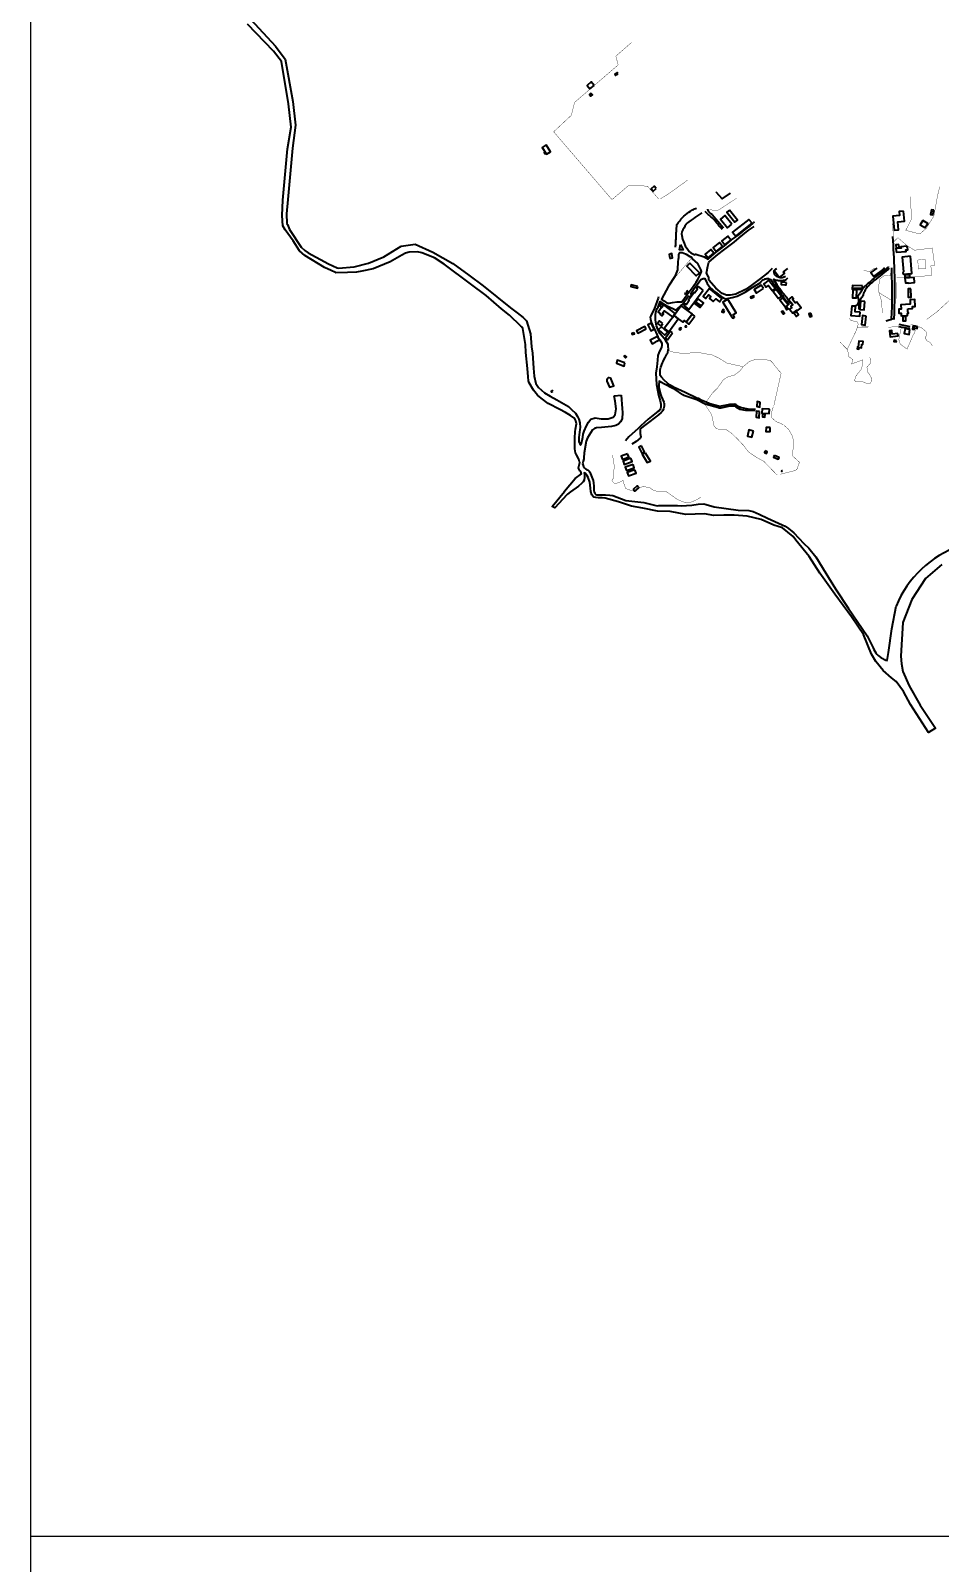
# Model space of a CAD drawing. Header units: metres. Extents: x 428 to 3974, y -4076 to 3914.
# Drawn here: x 987.943 to 989.14, y -371.161 to -369.143 of the extents above; entities that cross this region are included whole.
import ezdxf

# ---------------------------------------------------------------- set-up
doc = ezdxf.new("R2010")
doc.units = ezdxf.units.M
doc.header["$MEASUREMENT"] = 0
doc.linetypes.add('DASHED', pattern=[0.75, 0.5, -0.25])
for name, color, linetype, lineweight in [('C-BLDG', 253, 'Continuous', 5), ('C-FENC-AIRF-SECU', 253, 'DASHED', 0), ('C-ROAD-LAND', 253, 'Continuous', 9)]:
    doc.layers.add(name, color=color, linetype=linetype, lineweight=lineweight)

msp = doc.modelspace()

# ---------------------------------------------------------------- linework, layer by layer
for p, q in [((987.9434, -391.0222), (987.9434, -364.5278)), ((987.9434, -371.125), (992.237, -371.125))]:
    msp.add_line(p, q)
at = {"layer": 'C-BLDG', "lineweight": 40}
for points in [[(988.714, -369.2014), (988.7128, -369.1999), (988.7117, -369.2008), (988.7129, -369.2023)], [(988.7162, -369.1998), (988.715, -369.1986), (988.7132, -369.2003), (988.7144, -369.2015)], [(988.6845, -369.2155), (988.6806, -369.211), (988.6753, -369.2156), (988.6791, -369.2202)], [(988.6805, -369.2261), (988.6786, -369.2277), (988.6804, -369.2298), (988.6823, -369.2281)], [(988.6213, -369.2937), (988.6161, -369.2972), (988.6221, -369.3062), (988.6272, -369.3028)], [(988.6198, -369.3031), (988.6189, -369.3039), (988.62, -369.3055), (988.621, -369.3048)], [(988.7663, -369.3512), (988.7636, -369.3481), (988.7595, -369.3515), (988.7622, -369.3546)], [(988.8657, -369.3982), (988.8565, -369.3868), (988.8507, -369.3914), (988.8599, -369.4029)], [(988.8626, -369.3798), (988.8593, -369.3825), (988.8699, -369.3956), (988.8732, -369.3929)], [(989.0917, -369.3811), (989.0859, -369.3816), (989.0864, -369.3867), (989.0777, -369.3875), (989.0792, -369.4059), (989.085, -369.4055), (989.0841, -369.3951), (989.0928, -369.3944)], [(989.1313, -369.3798), (989.1283, -369.3792), (989.1271, -369.3855), (989.1301, -369.3861)], [(988.8924, -369.3968), (988.8882, -369.3919), (988.8667, -369.4089), (988.8709, -369.4138)], [(989.117, -369.3932), (989.1133, -369.3989), (989.1197, -369.4027), (989.1234, -369.3971)], [(988.8535, -369.4276), (988.8495, -369.4225), (988.8412, -369.429), (988.8452, -369.4342)], [(988.8643, -369.4191), (988.8603, -369.4141), (988.8525, -369.4203), (988.8565, -369.4252)], [(989.0856, -369.425), (989.0816, -369.4254), (989.0819, -369.4293), (989.0859, -369.429)], [(989.097, -369.4285), (989.0962, -369.4286), (989.096, -369.4271), (989.0882, -369.4278), (989.0883, -369.4296), (989.0817, -369.4302), (989.0822, -369.435), (989.0949, -369.434), (989.0947, -369.4321), (989.0973, -369.4319)], [(988.7841, -369.4433), (988.7876, -369.4423), (988.7867, -369.437), (988.7833, -369.4381)], [(988.8422, -369.4365), (988.8382, -369.4315), (988.8305, -369.4377), (988.8344, -369.4427)], [(989.1006, -369.4405), (989.0899, -369.4414), (989.0917, -369.4609), (989.0912, -369.4612), (989.0909, -369.4616), (989.0907, -369.4624), (989.0908, -369.4628), (989.0912, -369.4634), (989.0921, -369.4638), (989.096, -369.4635), (989.0961, -369.4645), (989.0978, -369.4645), (989.0977, -369.4635), (989.102, -369.4631), (989.1025, -369.463)], [(988.8106, -369.4494), (988.8064, -369.4534), (988.8189, -369.4663), (988.8231, -369.4622)], [(989.0997, -369.465), (989.0932, -369.4653), (989.0933, -369.4678), (989.0999, -369.4674)], [(989.1054, -369.4682), (989.0934, -369.4693), (989.094, -369.4754), (989.0978, -369.4752), (989.0978, -369.4757), (989.106, -369.475)], [(988.7422, -369.4804), (988.7334, -369.4781), (988.7328, -369.4802), (988.7415, -369.4825)], [(988.8282, -369.4851), (988.8219, -369.4804), (988.8199, -369.483), (988.8208, -369.4836), (988.817, -369.4887), (988.8161, -369.488), (988.8087, -369.498), (988.8096, -369.4987), (988.8059, -369.5037), (988.805, -369.503), (988.803, -369.5057), (988.8093, -369.5104)], [(988.8365, -369.4827), (988.8281, -369.4935), (988.8313, -369.496), (988.835, -369.4914), (988.838, -369.4939), (988.8364, -369.4958), (988.8412, -369.5), (988.8445, -369.4963), (988.8495, -369.5003), (988.8527, -369.4962)], [(988.9073, -369.483), (988.9042, -369.4784), (988.8952, -369.4843), (988.8983, -369.4889)], [(988.9141, -369.472), (988.9108, -369.4747), (988.9079, -369.4769), (988.911, -369.481), (988.9138, -369.4788), (988.919, -369.4854), (988.9193, -369.4858), (988.9229, -369.4828)], [(988.9237, -369.4839), (988.92, -369.4867), (988.9273, -369.496), (988.931, -369.4932)], [(988.9376, -369.4753), (988.9357, -369.475), (988.9307, -369.4746), (988.9305, -369.4774), (988.9355, -369.478), (988.9374, -369.4781)], [(989.0376, -369.4794), (989.0243, -369.4791), (989.0242, -369.4827), (989.0292, -369.4827), (989.0376, -369.483)], [(989.0376, -369.483), (989.0292, -369.4827), (989.0242, -369.4827), (989.0242, -369.4838), (989.0375, -369.4842)], [(989.0303, -369.4846), (989.0249, -369.4846), (989.0244, -369.4952), (989.0299, -369.4952)], [(989.1012, -369.4831), (989.0975, -369.4831), (989.0979, -369.4941), (989.1016, -369.4941)], [(988.7761, -369.5043), (988.7757, -369.5047), (988.7732, -369.5077), (988.7689, -369.5139), (988.7719, -369.5161), (988.7713, -369.5171), (988.7738, -369.5189), (988.7757, -369.5162), (988.7745, -369.5155), (988.7769, -369.5122), (988.7881, -369.5204), (988.7914, -369.5158)], [(988.7757, -369.5047), (988.7734, -369.503), (988.7713, -369.5058), (988.7732, -369.5077)], [(988.8134, -369.5165), (988.8137, -369.5161), (988.7989, -369.5056), (988.7897, -369.5186), (988.7951, -369.5227), (988.8011, -369.5272), (988.8029, -369.5249), (988.8057, -369.5271)], [(988.8182, -369.5007), (988.8167, -369.5028), (988.8238, -369.5079), (988.8255, -369.5058)], [(988.8213, -369.4966), (988.8182, -369.5007), (988.8255, -369.5058), (988.8284, -369.5019)], [(988.8603, -369.4968), (988.8537, -369.5008), (988.865, -369.5188), (988.865, -369.5189), (988.8669, -369.522), (988.8694, -369.5204), (988.8676, -369.5172), (988.8715, -369.5148)], [(988.8951, -369.4938), (988.8943, -369.4924), (988.8904, -369.4943), (988.8912, -369.4957)], [(988.9326, -369.4951), (988.9289, -369.4979), (988.9363, -369.5073), (988.94, -369.5045)], [(988.9378, -369.5071), (988.9364, -369.5082), (988.9383, -369.5108), (988.9397, -369.5098)], [(988.9509, -369.5004), (988.949, -369.5017), (988.9457, -369.4975), (988.9468, -369.4966), (988.9447, -369.494), (988.9405, -369.4972), (988.9458, -369.504), (988.9432, -369.506), (988.9447, -369.5079), (988.9418, -369.5101), (988.9458, -369.5152), (988.9511, -369.5112), (988.9519, -369.5121), (988.9568, -369.5083)], [(989.0346, -369.514), (989.0279, -369.5135), (989.0285, -369.5063), (989.0235, -369.506), (989.0225, -369.5182), (989.0342, -369.5192)], [(989.0409, -369.4999), (989.0352, -369.4993), (989.0343, -369.5103), (989.04, -369.5108)], [(989.0972, -369.5096), (989.1036, -369.5093), (989.1034, -369.5065), (989.107, -369.5064), (989.1066, -369.4974), (989.1003, -369.4977), (989.1005, -369.5036), (989.0882, -369.5042), (989.0884, -369.5102), (989.0853, -369.5102), (989.0855, -369.5152), (989.0886, -369.5151), (989.0887, -369.5189), (989.0969, -369.5185), (989.097, -369.5158), (989.0975, -369.5157), (989.0976, -369.5152), (989.098, -369.5151), (989.0979, -369.514), (989.0974, -369.514)], [(988.7596, -369.5283), (988.7552, -369.5305), (988.7591, -369.5384), (988.7635, -369.5362)], [(988.7751, -369.5291), (988.7704, -369.5256), (988.7679, -369.5288), (988.7727, -369.5323)], [(988.7951, -369.5227), (988.7897, -369.5186), (988.7769, -369.5355), (988.7828, -369.54)], [(988.8171, -369.5192), (988.8134, -369.5165), (988.8057, -369.5271), (988.8085, -369.5292), (988.809, -369.5295), (988.8094, -369.5297)], [(988.8563, -369.5117), (988.8538, -369.5107), (988.8527, -369.5134), (988.8552, -369.5144)], [(988.9323, -369.5121), (988.9311, -369.5131), (988.9338, -369.5168), (988.9351, -369.5158)], [(988.9502, -369.5132), (988.9476, -369.5152), (988.951, -369.5196), (988.9536, -369.5176)], [(988.9695, -369.5154), (988.9669, -369.5164), (988.9684, -369.5203), (988.971, -369.5193)], [(989.0424, -369.5191), (989.0376, -369.5185), (989.0363, -369.5304), (989.041, -369.5309)], [(989.0945, -369.5198), (989.0909, -369.5199), (989.0909, -369.5253), (989.0945, -369.5252)], [(988.737, -369.541), (988.7341, -369.542), (988.7347, -369.5436), (988.7375, -369.5426)], [(988.753, -369.5359), (988.7512, -369.5328), (988.7405, -369.5386), (988.7423, -369.5416)], [(988.7704, -369.5503), (988.7679, -369.5459), (988.7679, -369.5459), (988.7585, -369.551), (988.7611, -369.5555), (988.7657, -369.553), (988.767, -369.5523)], [(988.7731, -369.5332), (988.7695, -369.5369), (988.7775, -369.5441), (988.7811, -369.5403)], [(988.7877, -369.541), (988.7851, -369.539), (988.7785, -369.5483), (988.7811, -369.5503)], [(988.7994, -369.5359), (988.7986, -369.5347), (988.7964, -369.5361), (988.7972, -369.5373)], [(988.8064, -369.5323), (988.8046, -369.5322), (988.8045, -369.5332), (988.8063, -369.5334)], [(989.0841, -369.542), (989.0768, -369.5428), (989.0761, -369.5381), (989.0731, -369.5385), (989.074, -369.5463), (989.0846, -369.5451)], [(989.1001, -369.537), (989.0937, -369.5358), (989.0925, -369.542), (989.0989, -369.5432)], [(989.1062, -369.5345), (989.1037, -369.534), (989.1032, -369.5364), (989.1057, -369.537)], [(989.1102, -369.5333), (989.1068, -369.5325), (989.1042, -369.5319), (989.1037, -369.534), (989.1062, -369.5345), (989.1096, -369.5353)], [(989.0367, -369.556), (989.0379, -369.5561), (989.0383, -369.5527), (989.0327, -369.5521), (989.0318, -369.5599), (989.031, -369.5598), (989.0307, -369.5624), (989.0329, -369.5628), (989.0333, -369.5604), (989.0362, -369.5608)], [(989.0825, -369.5518), (989.0794, -369.551), (989.079, -369.5524), (989.0821, -369.5532)], [(988.7251, -369.5808), (988.7151, -369.5771), (988.714, -369.5813), (988.724, -369.5849)], [(988.725, -369.5712), (988.7239, -369.5724), (988.7259, -369.5741), (988.727, -369.5728)], [(988.6305, -369.6186), (988.6296, -369.6171), (988.628, -369.6179), (988.6288, -369.6194)], [(988.902, -369.6449), (988.8983, -369.6443), (988.8978, -369.6524), (988.9015, -369.653)], [(988.903, -369.6326), (988.8989, -369.6315), (988.8985, -369.6381), (988.9026, -369.6392)], [(988.9155, -369.6416), (988.9057, -369.6414), (988.905, -369.647), (988.9148, -369.6473)], [(988.9095, -369.6485), (988.9062, -369.648), (988.9059, -369.6518), (988.9092, -369.6524)], [(988.8941, -369.6706), (988.8881, -369.669), (988.8862, -369.677), (988.8922, -369.6786)], [(988.9163, -369.6656), (988.9107, -369.6656), (988.9104, -369.6709), (988.916, -369.6709)], [(988.7469, -369.6898), (988.7433, -369.6917), (988.7474, -369.6996), (988.751, -369.6978)], [(988.7286, -369.7003), (988.7203, -369.7035), (988.7219, -369.7078), (988.7302, -369.7046)], [(988.733, -369.7063), (988.7228, -369.7102), (988.7243, -369.7144), (988.7345, -369.7105)], [(988.7523, -369.6994), (988.748, -369.7011), (988.7543, -369.712), (988.7587, -369.7103)], [(988.9096, -369.6966), (988.9087, -369.6986), (988.9112, -369.6998), (988.9121, -369.6978)], [(988.9217, -369.7025), (988.9207, -369.7049), (988.9267, -369.7074), (988.9278, -369.7051)], [(988.7359, -369.7144), (988.7256, -369.7181), (988.7271, -369.7224), (988.7374, -369.7188)], [(988.7383, -369.7214), (988.728, -369.7251), (988.7296, -369.7295), (988.7398, -369.7258)], [(988.9326, -369.723), (988.932, -369.7226), (988.9311, -369.7234), (988.9317, -369.7238)], [(988.7433, -369.7453), (988.7414, -369.7427), (988.7363, -369.7468), (988.7381, -369.7494)]]:
    msp.add_lwpolyline(points, close=True, dxfattribs=at)
for points in [[(988.9247, -369.4565), (988.9213, -369.4592), (988.9284, -369.4682), (988.9352, -369.4629), (988.9338, -369.461), (988.9395, -369.4564)], [(989.0564, -369.4559), (989.0486, -369.4618), (989.0527, -369.467), (989.0662, -369.4568), (989.0654, -369.4558)]]:
    msp.add_lwpolyline(points, dxfattribs=at)
msp.add_lwpolyline([(988.7071, -369.6022, 1.014817), (988.7014, -369.6047), (988.7047, -369.6129), (988.7105, -369.6108)], format="xyb", close=True, dxfattribs=at)
at = {"layer": 'C-FENC-AIRF-SECU', "lineweight": 40, "ltscale": 0.2, "const_width": 0.000433, "flags": 128}
for points in [[(988.7692, -369.3646), (988.7547, -369.3482), (988.7306, -369.3467), (988.7081, -369.3659), (988.6314, -369.2766), (988.6547, -369.2548), (988.6588, -369.238), (988.7162, -369.1886), (988.7132, -369.177), (988.7339, -369.159)], [(988.7716, -369.365), (988.7826, -369.3582), (988.8077, -369.3401)], [(988.8368, -369.3787), (988.8417, -369.3802), (988.8451, -369.3803), (988.8485, -369.3794), (988.8538, -369.3761), (988.8596, -369.3721), (988.867, -369.3674), (988.8722, -369.3639)], [(988.8529, -369.365), (988.8448, -369.3555)], [(988.8643, -369.3572), (988.8529, -369.365)], [(989.1005, -369.3618), (989.1022, -369.3906), (989.101, -369.3937), (989.0945, -369.4063), (989.1131, -369.4111), (989.1216, -369.4035), (989.1315, -369.3876), (989.1362, -369.3615), (989.1391, -369.349)], [(989.2317, -369.3799), (989.2341, -369.391), (989.237, -369.4038), (989.2381, -369.4098), (989.2526, -369.4384), (989.2204, -369.4565), (989.2051, -369.4596), (989.1825, -369.4704), (989.1801, -369.4721), (989.1783, -369.4733), (989.175, -369.4816), (989.1638, -369.4931), (989.1562, -369.4946), (989.1359, -369.5132), (989.1221, -369.5237)], [(989.0796, -369.4339), (989.0794, -369.4326), (989.0785, -369.4168), (989.0773, -369.4012), (989.077, -369.3975)], [(989.0842, -369.416), (989.0787, -369.4213)], [(989.0959, -369.4262), (989.0842, -369.416)], [(989.0959, -369.4262), (989.1061, -369.4325), (989.1294, -369.4295), (989.1296, -369.4308), (989.1308, -369.4397), (989.1325, -369.4525), (989.1275, -369.4528)], [(988.8123, -369.4431), (988.8116, -369.4444), (988.8077, -369.449), (988.8055, -369.4514), (988.7993, -369.4588), (988.7952, -369.4636), (988.793, -369.4659), (988.791, -369.4688), (988.7873, -369.4745), (988.7845, -369.4783)], [(989.1107, -369.4508), (989.1104, -369.4454), (989.1199, -369.4445), (989.1211, -369.4564), (989.1114, -369.4572), (989.1108, -369.4516)], [(989.0535, -369.4559), (989.0472, -369.4603), (989.0392, -369.4593)], [(989.0755, -369.457), (989.075, -369.459), (989.0744, -369.4653), (989.0657, -369.4662), (989.0601, -369.4705), (989.0594, -369.4768), (989.0584, -369.4814), (989.0593, -369.488), (989.0607, -369.4892), (989.0754, -369.4982), (989.0761, -369.4965)], [(989.0761, -369.4965), (989.0763, -369.4701), (989.0744, -369.4653)], [(989.1078, -369.4676), (989.0999, -369.4682), (989.0825, -369.469)], [(989.1078, -369.4676), (989.1288, -369.4654)], [(989.1275, -369.4528), (989.1288, -369.4654)], [(989.0593, -369.488), (989.0631, -369.5008), (989.0633, -369.5088), (989.0642, -369.515)], [(989.0824, -369.4749), (989.0827, -369.4785), (989.083, -369.4886), (989.0828, -369.4962)], [(989.0307, -369.5345), (989.032, -369.5298), (989.0306, -369.5268), (989.0258, -369.5257), (989.0216, -369.5244), (989.0204, -369.5216)], [(989.1009, -369.5297), (989.1103, -369.5329), (989.1148, -369.5341), (989.1211, -369.5395), (989.1223, -369.5436), (989.1201, -369.5474), (989.1222, -369.5515), (989.1267, -369.5538), (989.1296, -369.5582)], [(989.0447, -369.5348), (989.0307, -369.5345), (989.0286, -369.5399), (989.0175, -369.563), (989.0186, -369.5665), (989.0197, -369.5726), (989.0197, -369.5727), (989.0251, -369.5765), (989.0246, -369.5787), (989.0232, -369.5822), (989.0366, -369.5772), (989.0381, -369.5767), (989.0378, -369.5834), (989.0358, -369.5894), (989.0286, -369.5986), (989.0273, -369.6039), (989.0285, -369.6052), (989.0347, -369.605), (989.0366, -369.6052), (989.0385, -369.6058), (989.0445, -369.6085), (989.0466, -369.6084), (989.0481, -369.6073), (989.0498, -369.6042), (989.0501, -369.602), (989.0467, -369.5958), (989.0438, -369.5919), (989.0435, -369.5866), (989.048, -369.5812), (989.0478, -369.5809), (989.0486, -369.5783), (989.0473, -369.5735)], [(989.0456, -369.5333), (989.0365, -369.5332)], [(989.0717, -369.5338), (989.0804, -369.5332), (989.085, -369.5331), (989.085, -369.5337), (989.0887, -369.5344), (989.0858, -369.5473), (989.0855, -369.5504), (989.0873, -369.556), (989.0962, -369.5626), (989.1048, -369.5428), (989.1057, -369.5424), (989.1078, -369.5359)], [(988.8807, -369.5858), (988.8594, -369.5811), (988.8487, -369.5745), (988.8383, -369.5695), (988.8339, -369.5694), (988.8299, -369.5684), (988.819, -369.5667), (988.8038, -369.5686), (988.794, -369.5674), (988.7845, -369.5658), (988.7823, -369.562)], [(989.0175, -369.563), (989.0125, -369.5579), (989.0083, -369.5533)], [(988.8318, -369.6326), (988.8333, -369.6302), (988.8406, -369.62), (988.8463, -369.6145), (988.855, -369.6026), (988.8614, -369.5987), (988.8686, -369.5972), (988.8763, -369.5914), (988.8807, -369.5858), (988.8815, -369.5851), (988.8886, -369.579), (988.897, -369.576), (988.9046, -369.576), (988.9162, -369.5774), (988.9191, -369.5804), (988.9267, -369.59), (988.9306, -369.5942), (988.921, -369.6371)], [(988.8306, -369.6351), (988.8306, -369.6359), (988.8391, -369.6486), (988.8423, -369.6634), (988.8454, -369.6676), (988.8514, -369.6681), (988.8518, -369.668), (988.8582, -369.6684), (988.8648, -369.6729), (988.8734, -369.6811), (988.8817, -369.69), (988.8874, -369.6977), (988.8924, -369.7012), (988.8986, -369.7053), (988.9079, -369.7104), (988.9252, -369.7283), (988.9254, -369.728)], [(988.9336, -369.6625), (988.9295, -369.6601), (988.9241, -369.6582), (988.9187, -369.6534), (988.9178, -369.651), (988.9185, -369.6445), (988.9203, -369.6384)], [(988.9295, -369.7273), (988.9459, -369.7233), (988.9512, -369.7213), (988.9547, -369.7115), (988.9454, -369.703), (988.9461, -369.6966), (988.9468, -369.6869), (988.946, -369.6781), (988.9405, -369.6683), (988.9346, -369.6631)], [(988.7091, -369.702), (988.7097, -369.7095), (988.7113, -369.7169), (988.7103, -369.7241), (988.7102, -369.7319), (988.708, -369.7361), (988.7118, -369.7399), (988.7169, -369.7383), (988.7229, -369.7355), (988.7234, -369.7387), (988.7261, -369.7461), (988.7326, -369.7484), (988.7394, -369.7502), (988.7441, -369.7452), (988.7496, -369.7432), (988.7568, -369.7451), (988.7581, -369.7453), (988.7632, -369.7489), (988.7712, -369.7502), (988.7786, -369.7495), (988.7945, -369.7607), (988.8051, -369.765), (988.8132, -369.7637), (988.8208, -369.7602), (988.8247, -369.7576)]]:
    msp.add_lwpolyline(points, dxfattribs=at)
at = {"layer": 'C-ROAD-LAND', "lineweight": 40}
for p, q in [((988.2324, -369.1282), (988.2656, -369.1639)), ((988.2656, -369.1639), (988.2782, -369.1808)), ((988.2782, -369.1808), (988.2881, -369.2369)), ((988.2881, -369.2369), (988.2918, -369.2677)), ((988.2918, -369.2677), (988.2877, -369.298)), ((988.2877, -369.298), (988.2818, -369.3658)), ((988.2818, -369.3658), (988.2801, -369.3846)), ((988.2801, -369.3846), (988.2805, -369.3974)), ((988.2805, -369.3974), (988.2811, -369.3988)), ((988.2811, -369.3988), (988.2838, -369.4051)), ((988.2838, -369.4051), (988.2994, -369.4285)), ((988.2994, -369.4285), (988.3042, -369.4329)), ((988.4078, -369.4413), (988.4307, -369.4272)), ((988.4307, -369.4272), (988.4491, -369.4247)), ((988.4491, -369.4247), (988.4724, -369.435)), ((988.3042, -369.4329), (988.3084, -369.4359)), ((988.3084, -369.4359), (988.335, -369.4503)), ((988.3877, -369.4495), (988.4078, -369.4413)), ((988.4724, -369.435), (988.4988, -369.4499)), ((988.335, -369.4503), (988.3468, -369.4557)), ((988.3468, -369.4557), (988.3483, -369.4561)), ((988.3483, -369.4561), (988.369, -369.4545)), ((988.369, -369.4545), (988.3877, -369.4495)), ((988.4988, -369.4499), (988.5198, -369.4651)), ((988.5198, -369.4651), (988.5385, -369.4794)), ((988.5385, -369.4794), (988.5745, -369.5084)), ((988.5745, -369.5084), (988.5833, -369.5147)), ((988.5833, -369.5147), (988.5912, -369.5208)), ((988.5912, -369.5208), (988.5956, -369.5252)), ((988.5956, -369.5252), (988.6008, -369.5427)), ((988.6008, -369.5427), (988.6023, -369.5596)), ((988.6023, -369.5596), (988.6034, -369.5681)), ((988.6034, -369.5681), (988.605, -369.5876)), ((988.605, -369.5876), (988.6058, -369.5982)), ((988.6058, -369.5982), (988.608, -369.6077)), ((988.608, -369.6077), (988.6115, -369.6131)), ((988.6115, -369.6131), (988.6194, -369.6201)), ((988.6194, -369.6201), (988.6266, -369.6245)), ((988.6266, -369.6245), (988.6354, -369.6293)), ((988.6354, -369.6293), (988.6446, -369.6345)), ((988.7111, -369.6241), (988.7201, -369.6234)), ((988.7122, -369.6311), (988.7111, -369.6241)), ((988.7201, -369.6234), (988.7214, -369.6408)), ((988.6446, -369.6345), (988.651, -369.6382)), ((988.651, -369.6382), (988.6532, -369.6404)), ((988.6532, -369.6404), (988.6548, -369.6422)), ((988.6548, -369.6422), (988.6599, -369.6469)), ((988.6599, -369.6469), (988.6629, -369.6513)), ((988.7096, -369.6524), (988.7122, -369.6493)), ((988.7134, -369.6413), (988.7122, -369.6311)), ((988.7122, -369.6493), (988.7134, -369.6413)), ((988.7214, -369.6408), (988.7221, -369.6461)), ((988.7221, -369.6461), (988.7215, -369.6543)), ((988.6629, -369.6513), (988.6643, -369.6547)), ((988.6643, -369.6547), (988.6658, -369.6598)), ((988.6657, -369.6686), (988.6646, -369.6791)), ((988.6661, -369.6656), (988.6657, -369.6686)), ((988.6658, -369.6598), (988.6661, -369.6656)), ((988.6704, -369.6744), (988.6716, -369.6706)), ((988.6716, -369.6706), (988.6744, -369.6635)), ((988.6744, -369.6635), (988.6771, -369.6586)), ((988.6823, -369.6687), (988.6759, -369.6795)), ((988.6771, -369.6586), (988.6801, -369.6549)), ((988.6801, -369.6549), (988.6859, -369.6531)), ((988.6849, -369.667), (988.6823, -369.6687)), ((988.6879, -369.6661), (988.6849, -369.667)), ((988.6859, -369.6531), (988.6938, -369.6542)), ((988.6944, -369.6657), (988.6879, -369.6661)), ((988.6938, -369.6542), (988.7032, -369.6545)), ((988.7075, -369.6645), (988.6944, -369.6657)), ((988.7032, -369.6545), (988.7096, -369.6524)), ((988.713, -369.6631), (988.7075, -369.6645)), ((988.7168, -369.6612), (988.713, -369.6631)), ((988.7194, -369.6582), (988.7168, -369.6612)), ((988.7215, -369.6543), (988.7194, -369.6582)), ((988.6646, -369.6791), (988.6646, -369.6847)), ((988.6646, -369.6847), (988.6657, -369.6875)), ((988.6657, -369.6875), (988.6663, -369.6887)), ((988.6663, -369.6887), (988.6666, -369.6889)), ((988.6666, -369.6889), (988.6672, -369.6888)), ((988.6672, -369.6888), (988.6677, -369.6876)), ((988.6677, -369.6876), (988.6687, -369.6829)), ((988.6687, -369.6829), (988.6696, -369.6783)), ((988.6696, -369.6783), (988.6704, -369.6744)), ((988.6741, -369.6836), (988.6715, -369.6991)), ((988.6759, -369.6795), (988.6741, -369.6836)), ((988.6702, -369.7101), (988.6696, -369.7122)), ((988.6711, -369.7069), (988.6702, -369.7101)), ((988.6712, -369.7056), (988.6711, -369.7069)), ((988.6715, -369.6991), (988.6712, -369.7056)), ((988.6696, -369.7122), (988.6693, -369.7138)), ((988.6693, -369.7138), (988.67, -369.7157)), ((988.67, -369.7157), (988.6706, -369.7171)), ((988.6706, -369.7171), (988.6719, -369.719)), ((988.6719, -369.719), (988.6734, -369.72)), ((988.6734, -369.72), (988.6751, -369.7213)), ((988.6751, -369.7213), (988.6767, -369.7221)), ((988.6767, -369.7221), (988.6781, -369.7234)), ((988.6781, -369.7234), (988.6791, -369.7245)), ((988.6791, -369.7245), (988.6834, -369.7354)), ((988.6834, -369.7354), (988.6839, -369.7385)), ((988.6839, -369.7385), (988.684, -369.7431)), ((988.684, -369.7431), (988.6843, -369.7485)), ((988.6843, -369.7485), (988.6847, -369.7504)), ((988.6847, -369.7504), (988.6857, -369.7528)), ((988.6857, -369.7528), (988.6868, -369.7538)), ((988.6868, -369.7538), (988.688, -369.7544)), ((988.688, -369.7544), (988.6902, -369.7545)), ((988.6902, -369.7545), (988.6937, -369.7546)), ((988.6937, -369.7546), (988.6995, -369.7543)), ((988.6995, -369.7543), (988.7052, -369.7548)), ((988.7052, -369.7548), (988.7094, -369.7555)), ((988.7094, -369.7555), (988.7261, -369.7619)), ((988.7261, -369.7619), (988.7498, -369.7644)), ((988.7498, -369.7644), (988.7674, -369.7688)), ((988.7674, -369.7688), (988.7698, -369.7686)), ((988.7698, -369.7686), (988.7792, -369.7683)), ((988.7792, -369.7683), (988.7941, -369.7685)), ((988.7941, -369.7685), (988.7992, -369.7687)), ((988.7992, -369.7687), (988.8131, -369.768)), ((988.8131, -369.768), (988.8214, -369.7668)), ((988.8214, -369.7668), (988.8288, -369.7664)), ((988.8288, -369.7664), (988.8318, -369.767)), ((988.8318, -369.767), (988.8425, -369.7701)), ((988.8425, -369.7701), (988.8742, -369.7744)), ((988.8742, -369.7744), (988.888, -369.7749)), ((988.888, -369.7749), (988.8939, -369.7762)), ((988.8939, -369.7762), (988.9017, -369.78)), ((988.9017, -369.78), (988.9127, -369.7852)), ((988.9127, -369.7852), (988.932, -369.7939)), ((988.932, -369.7939), (988.9357, -369.7958)), ((988.9357, -369.7958), (988.9403, -369.7988)), ((988.9403, -369.7988), (988.9471, -369.8045)), ((988.9471, -369.8045), (988.9538, -369.8116)), ((988.9538, -369.8116), (988.9604, -369.8186)), ((988.9604, -369.8186), (988.9671, -369.8247)), ((988.9671, -369.8247), (988.9761, -369.8359)), ((988.9761, -369.8359), (988.9896, -369.8573)), ((988.9896, -369.8573), (989.002, -369.8782)), ((989.002, -369.8782), (989.0191, -369.9042)), ((989.0191, -369.9042), (989.0438, -369.9398)), ((989.0762, -369.9306), (989.0818, -369.9009)), ((989.072, -369.962), (989.0762, -369.9306)), ((989.0438, -369.9398), (989.0516, -369.9559)), ((989.0516, -369.9559), (989.0516, -369.9559)), ((989.0516, -369.9559), (989.0516, -369.9559)), ((989.0516, -369.9559), (989.0516, -369.9559)), ((989.0643, -369.97), (989.0653, -369.9707)), ((989.0653, -369.9707), (989.0668, -369.9712)), ((989.0703, -369.9723), (989.072, -369.962)), ((989.0703, -369.9723), (989.0703, -369.9723))]:
    msp.add_line(p, q, dxfattribs=at)
for points in [[(989.142, -369.8463), (989.1203, -369.8647), (989.1025, -369.8922), (989.0906, -369.9223), (989.0882, -369.9666), (989.0891, -369.9769), (989.0908, -369.987), (989.0991, -370.0056), (989.1136, -370.0313), (989.1335, -370.0615), (989.1246, -370.0672), (989.1009, -370.0304), (989.0915, -370.0134), (989.082, -370.0001), (989.0757, -369.9952), (989.0649, -369.9854), (989.0552, -369.9738), (989.0493, -369.9643), (989.0493, -369.9643), (989.0493, -369.9643), (989.0391, -369.9381), (989.0231, -369.9149), (989.0013, -369.8853), (988.9814, -369.8573), (988.9673, -369.8354), (988.9501, -369.8139), (988.9463, -369.8093), (988.9326, -369.7979), (988.9212, -369.7942), (988.9044, -369.7867), (988.8859, -369.7823), (988.8688, -369.7813), (988.8551, -369.7811), (988.842, -369.7817), (988.8298, -369.7796), (988.8054, -369.7805), (988.7846, -369.7765), (988.768, -369.7759), (988.7486, -369.7718), (988.7338, -369.7692), (988.7168, -369.7636), (988.699, -369.759), (988.6951, -369.7585), (988.6924, -369.7583), (988.69, -369.7583), (988.6868, -369.7581), (988.6848, -369.7576), (988.6835, -369.7568), (988.6816, -369.7545), (988.6803, -369.7502), (988.6799, -369.7455), (988.679, -369.7376), (988.6768, -369.7318), (988.6754, -369.7293), (988.6732, -369.7262), (988.6717, -369.7253), (988.6721, -369.7281), (988.672, -369.7313), (988.6715, -369.7349), (988.6701, -369.7373), (988.6678, -369.7396), (988.6642, -369.7429), (988.6535, -369.7503), (988.6494, -369.7536), (988.6487, -369.7546), (988.6331, -369.7715), (988.6295, -369.7698), (988.6456, -369.7501), (988.6458, -369.7497), (988.6598, -369.7329), (988.6679, -369.7269), (988.6681, -369.7267), (988.6677, -369.7258), (988.6674, -369.725), (988.666, -369.7227), (988.6645, -369.7201), (988.6641, -369.7187), (988.6657, -369.7118), (988.6657, -369.7117), (988.6656, -369.7115), (988.6655, -369.7111), (988.6647, -369.7074), (988.6614, -369.7018), (988.6601, -369.6991), (988.6594, -369.694), (988.6593, -369.6857), (988.6594, -369.6793), (988.6597, -369.6715), (988.6601, -369.6679), (988.6614, -369.6609), (988.6607, -369.657), (988.6597, -369.6551), (988.6577, -369.6531), (988.6534, -369.6501), (988.647, -369.646), (988.6394, -369.6421), (988.6242, -369.6342), (988.615, -369.6274), (988.6103, -369.6231), (988.6048, -369.6168), (988.5992, -369.6069), (988.5981, -369.6043), (988.5978, -369.599), (988.5968, -369.5881), (988.5946, -369.5669), (988.5942, -369.5565), (988.5908, -369.5356), (988.59, -369.534), (988.5893, -369.5332), (988.5883, -369.5323), (988.5733, -369.5181), (988.5629, -369.5096), (988.5424, -369.4921), (988.5219, -369.4766), (988.4875, -369.4507), (988.4745, -369.4426), (988.4581, -369.4358), (988.4521, -369.4348), (988.4412, -369.4349), (988.4365, -369.4362), (988.4315, -369.439), (988.4161, -369.4477), (988.3938, -369.457), (988.379, -369.4602), (988.3721, -369.4614), (988.3603, -369.4616), (988.3449, -369.4621), (988.3444, -369.4619), (988.3385, -369.459), (988.3298, -369.4553), (988.3041, -369.4396), (988.2969, -369.4332), (988.2888, -369.4201), (988.278, -369.4055), (988.275, -369.4003), (988.2741, -369.3866), (988.275, -369.3668), (988.2813, -369.2991), (988.286, -369.2706), (988.2827, -369.2399), (988.2732, -369.1842), (988.2628, -369.1703), (988.2286, -369.1348)], [(988.8448, -369.3555), (988.8529, -369.365), (988.8642, -369.3572)], [(988.9213, -369.4592), (988.9241, -369.4565)]]:
    msp.add_lwpolyline(points, dxfattribs=at)
at = {"layer": 'C-ROAD-LAND', "lineweight": 40, "flags": 128}
for points in [[(988.7917, -369.4286, 0.002726), (988.7921, -369.4227, 0.00489), (988.7923, -369.4193, 0.000286), (988.7926, -369.4131, -0.001403), (988.7926, -369.4118, -0.003107), (988.7928, -369.4076, 0.002005), (988.7932, -369.4012, 0.014895), (988.7932, -369.4, -0.030503), (988.7932, -369.3994, -0.100291), (988.7933, -369.3992, -0.021673), (988.7939, -369.3982, -0.012179), (988.7957, -369.3957, -0.007249), (988.7989, -369.3916, -0.003687), (988.7995, -369.3908, -0.002003), (988.8007, -369.3895, -0.050094), (988.8027, -369.3875, -0.013332), (988.8114, -369.381, -0.041868), (988.814, -369.3794, -0.021637), (988.8193, -369.3771)], [(988.8531, -369.4051, 0.000249), (988.8493, -369.4006, 0.000416), (988.847, -369.3979, 0.000064), (988.8414, -369.3913, 0.021648), (988.8414, -369.3913, 0.020739), (988.8414, -369.3913, -0.000993), (988.841, -369.391, -0.007527), (988.8359, -369.3865, -0.007306), (988.8307, -369.3817)], [(988.8531, -369.4051, 0.000249), (988.8493, -369.4006, 0.000416), (988.847, -369.3979, 0.000064), (988.8414, -369.3913, 0.021648), (988.8414, -369.3913, 0.020739), (988.8414, -369.3913, -0.000993), (988.841, -369.391, -0.007527), (988.8359, -369.3865, -0.007306), (988.8307, -369.3817)], [(988.8397, -369.3854, -0.068562), (988.8368, -369.3832, -0.076457), (988.8348, -369.3805, -0.001377), (988.8344, -369.3798, -0.006778), (988.8344, -369.3796, -0.026907), (988.8342, -369.3792, -0.018453), (988.834, -369.3785)], [(988.8397, -369.3854, -0.068562), (988.8368, -369.3832, -0.076457), (988.8348, -369.3805, -0.001377), (988.8344, -369.3798, -0.006778), (988.8344, -369.3796, -0.026907), (988.8342, -369.3792, -0.018453), (988.834, -369.3785)], [(988.835, -369.4674, 0.018932), (988.835, -369.4689, 0.024823), (988.835, -369.47, 0.000336), (988.8351, -369.4707, 0.002216), (988.8351, -369.4708, 0.008081), (988.8352, -369.471, 0.003037), (988.8352, -369.4714, 0.14274), (988.8354, -369.4718, 0.094319), (988.8359, -369.4721)], [(988.9202, -369.4701, 0.036285), (988.9229, -369.4714, 0.059308), (988.9247, -369.4719, 0.009084), (988.9273, -369.4722, 0.015411), (988.9289, -369.4724, 0.028567), (988.9305, -369.4724, 0.013151), (988.9339, -369.472, 0.095609), (988.9363, -369.4713, 0.060173), (988.9394, -369.469)], [(988.9284, -369.4682, -0.058452), (988.9261, -369.4677, -0.073635), (988.9244, -369.4668, -0.022894), (988.9228, -369.4654, -0.087503), (988.9224, -369.465, -0.038517), (988.9219, -369.4638, -0.034944), (988.9215, -369.4625, -0.009017), (988.9214, -369.4618, -0.007392), (988.9213, -369.4609, -0.044117), (988.9212, -369.4603, -0.026226), (988.9213, -369.4592)], [(988.9363, -369.4669, -0.033504), (988.9347, -369.4678, -0.040637), (988.9332, -369.4684, -0.002578), (988.9324, -369.4686, -0.016894), (988.9323, -369.4686, -0.038458), (988.9314, -369.4687, -0.031938), (988.9303, -369.4687, -0.015282), (988.93, -369.4687, -0.00776), (988.9294, -369.4686, -0.051767), (988.929, -369.4685, -0.032982), (988.9284, -369.4682)], [(989.0311, -369.4935, 0.000858), (989.0329, -369.4909, 0.0019), (989.0337, -369.4898, 0.000217), (989.0373, -369.4846, 0.002597), (989.0376, -369.4842, 0.031277), (989.038, -369.4835, -0.026701), (989.0384, -369.4827, -0.043665), (989.0391, -369.4818, -0.012028), (989.0421, -369.4788, -0.009489), (989.0432, -369.4778, -0.00133), (989.051, -369.4708, -0.018281), (989.055, -369.4675, -0.010616), (989.0622, -369.4622)], [(989.0728, -369.4567, 0.002498), (989.0677, -369.4607, 0.006484), (989.0657, -369.4622, 0.000686), (989.0563, -369.4699, 0.001771), (989.0527, -369.4729, 0.012377), (989.0455, -369.4792, 0.035806), (989.0432, -369.4816, 0.030514), (989.0422, -369.483, 0.015587), (989.0405, -369.486, 0.01449), (989.0398, -369.4873, 0.011086), (989.039, -369.4892, 0.079191), (989.0387, -369.4902, 0.04116), (989.0387, -369.4922)], [(988.9029, -369.4752, -0.105398), (988.907, -369.4714, -0.114987), (988.9118, -369.4698, -0.008717), (988.9132, -369.4697, -0.02574), (988.9137, -369.4697, -0.089049), (988.915, -369.47, -0.070858), (988.9164, -369.4708)], [(988.9415, -369.5042, -0.007632), (988.9385, -369.5006, -0.014449), (988.937, -369.4986, -0.001061), (988.9345, -369.4951, 0.001881), (988.9331, -369.4931, 0.009766), (988.9286, -369.487, -0.006631), (988.922, -369.4782, -0.023246), (988.9215, -369.4775, -0.005063), (988.9196, -369.4743)], [(988.9248, -369.4776, 0.000631), (988.9287, -369.4828, 0.000631), (988.9325, -369.4879, 0.00053), (988.9358, -369.4922, 0.00053), (988.9391, -369.4965)], [(989.0311, -369.4935, -0.143809), (989.0324, -369.4989, -0.143809), (989.0306, -369.5041, -0.038684), (989.0296, -369.5053, -0.038684), (989.0285, -369.5063)], [(989.0335, -369.5109, -0.072007), (989.0332, -369.5047, -0.072007), (989.0347, -369.4986, -0.04411), (989.0364, -369.4952, -0.04411), (989.0387, -369.4922)], [(989.0759, -369.5239, -0.003883), (989.0751, -369.5241, -0.003883), (989.0743, -369.5243, -0.013999), (989.0714, -369.5251, -0.013999), (989.0685, -369.5257)]]:
    msp.add_lwpolyline(points, format="xyb", dxfattribs=at)
for points in [[(988.8262, -369.3831), (988.8171, -369.3896), (988.8149, -369.3912), (988.8137, -369.3921), (988.8122, -369.3931), (988.8092, -369.395), (988.8075, -369.3963), (988.8064, -369.3974), (988.8041, -369.4006), (988.8029, -369.4028), (988.8011, -369.4057), (988.8003, -369.4073), (988.7999, -369.4082), (988.7996, -369.4107), (988.7999, -369.4132), (988.8009, -369.4178), (988.8029, -369.4233), (988.8045, -369.4265), (988.8078, -369.4317), (988.8095, -369.434), (988.8118, -369.4359), (988.8161, -369.4379), (988.8169, -369.4386), (988.8186, -369.4375), (988.8292, -369.4412), (988.8344, -369.4442), (988.8428, -369.4367), (988.8471, -369.4336), (988.8537, -369.4286), (988.8586, -369.4245), (988.8654, -369.419), (988.8708, -369.4147), (988.8756, -369.4116), (988.8835, -369.4053), (988.8894, -369.4009), (988.8942, -369.3964)], [(988.8262, -369.3831), (988.8171, -369.3896), (988.8149, -369.3912), (988.8137, -369.3921), (988.8122, -369.3931), (988.8092, -369.395), (988.8075, -369.3963), (988.8064, -369.3974), (988.8041, -369.4006), (988.8029, -369.4028), (988.8011, -369.4057), (988.8003, -369.4073), (988.7999, -369.4082), (988.7996, -369.4107), (988.7999, -369.4132), (988.8009, -369.4178), (988.8029, -369.4233), (988.8045, -369.4265), (988.8078, -369.4317), (988.8095, -369.434), (988.8118, -369.4359), (988.8161, -369.4379), (988.8169, -369.4386), (988.8186, -369.4375), (988.8292, -369.4412), (988.8344, -369.4442), (988.8428, -369.4367), (988.8471, -369.4336), (988.8537, -369.4286), (988.8586, -369.4245), (988.8654, -369.419), (988.8708, -369.4147), (988.8756, -369.4116), (988.8835, -369.4053), (988.8894, -369.4009), (988.8942, -369.3964)], [(988.8397, -369.3854), (988.8547, -369.4032)], [(988.8397, -369.3854), (988.8547, -369.4032)], [(988.835, -369.4674), (988.8323, -369.4626), (988.8341, -369.4535), (988.8353, -369.4483), (988.8389, -369.445), (988.8475, -369.4382), (988.8566, -369.431), (988.8686, -369.4217), (988.8753, -369.4161), (988.8801, -369.412), (988.8873, -369.4067), (988.8951, -369.4012)], [(988.895, -369.3951), (988.8948, -369.3956), (988.8942, -369.3964)], [(988.895, -369.3951), (988.8948, -369.3956), (988.8942, -369.3964)], [(988.8066, -369.4852), (988.8083, -369.489), (988.8147, -369.4803), (988.8188, -369.4745), (988.8211, -369.4709), (988.8238, -369.4657), (988.825, -369.4626), (988.8258, -369.4605), (988.8249, -369.4579), (988.8211, -369.4501), (988.8138, -369.4436), (988.8136, -369.4427), (988.8115, -369.4412), (988.8109, -369.4411), (988.8061, -369.4382), (988.8046, -369.4375), (988.8002, -369.4359), (988.7989, -369.4357), (988.7971, -369.4358), (988.7963, -369.4364), (988.7958, -369.438), (988.7954, -369.4424), (988.7952, -369.4446), (988.7947, -369.4472), (988.7941, -369.4581), (988.7908, -369.467), (988.7823, -369.4798), (988.7734, -369.4968), (988.7743, -369.4977), (988.7766, -369.499), (988.7777, -369.4997), (988.779, -369.5007), (988.7804, -369.5016), (988.7814, -369.502), (988.7832, -369.502), (988.7878, -369.5011), (988.7935, -369.5006), (988.7983, -369.5005), (988.7998, -369.5004), (988.8072, -369.4906), (988.8036, -369.4897)], [(988.919, -369.4565), (988.9136, -369.4619), (988.9036, -369.4696), (988.8913, -369.4787), (988.8837, -369.484), (988.8708, -369.4903), (988.8637, -369.4918), (988.8588, -369.4915), (988.8531, -369.4894), (988.8449, -369.4824), (988.8359, -369.4721)], [(989.0622, -369.4622), (989.0718, -369.4549)], [(989.0718, -369.4549), (989.0722, -369.4541)], [(988.8968, -369.6419), (988.8872, -369.6416), (988.8868, -369.6416), (988.8851, -369.6414), (988.8771, -369.6395), (988.8764, -369.6392), (988.8754, -369.6385), (988.8713, -369.6358), (988.8705, -369.6354), (988.8689, -369.6352), (988.8626, -369.6356), (988.8589, -369.6363), (988.8517, -369.6378), (988.8495, -369.6381), (988.848, -369.6377), (988.8368, -369.6346), (988.8318, -369.6326), (988.8255, -369.6296), (988.8217, -369.6278), (988.8198, -369.627), (988.8043, -369.6196), (988.7897, -369.613), (988.7848, -369.6102), (988.7813, -369.6076), (988.7766, -369.6034), (988.7734, -369.5997), (988.7715, -369.5973), (988.7715, -369.5955), (988.7715, -369.59), (988.7725, -369.5863), (988.7745, -369.5807), (988.7754, -369.5788), (988.7759, -369.5778), (988.7781, -369.5737), (988.7804, -369.5693), (988.781, -369.5683), (988.7815, -369.5665), (988.7822, -369.5642), (988.7823, -369.562), (988.7822, -369.56), (988.782, -369.5577), (988.7818, -369.5566), (988.7784, -369.5509), (988.7769, -369.5487), (988.7743, -369.5458), (988.7714, -369.5423), (988.7702, -369.5403), (988.7693, -369.5385), (988.7688, -369.5377), (988.7675, -369.5341), (988.7666, -369.5319), (988.7661, -369.5296), (988.7657, -369.5266), (988.7655, -369.5249), (988.7652, -369.5204), (988.7652, -369.5174), (988.7657, -369.5144), (988.7662, -369.5123), (988.7675, -369.5093), (988.7688, -369.5073), (988.7714, -369.5), (988.7738, -369.5019), (988.7795, -369.5053), (988.7888, -369.5098), (988.7923, -369.5113), (988.7978, -369.5065), (988.7987, -369.5053), (988.8009, -369.5039), (988.8037, -369.5001), (988.8089, -369.4931), (988.8108, -369.4937), (988.8129, -369.4911), (988.8117, -369.4896), (988.8163, -369.4829), (988.8217, -369.4756), (988.8248, -369.4712), (988.828, -369.4698), (988.8301, -369.4697), (988.8332, -369.4763), (988.837, -369.4809), (988.8441, -369.4878), (988.8516, -369.4932), (988.8575, -369.4965), (988.8575, -369.4964), (988.8661, -369.4945), (988.8728, -369.4928), (988.8834, -369.4878), (988.8935, -369.4811), (988.9029, -369.4752)], [(988.8059, -369.486), (988.8077, -369.4899), (988.8038, -369.4889)], [(988.9196, -369.4743), (988.9164, -369.4708)], [(988.9202, -369.4701), (988.9248, -369.4776)], [(988.7693, -369.4939), (988.7689, -369.4956), (988.7637, -369.5101), (988.7614, -369.5139), (988.759, -369.5188), (988.7582, -369.5207), (988.7586, -369.5234), (988.7595, -369.5273), (988.7614, -369.5313), (988.764, -369.5364), (988.767, -369.5433), (988.7686, -369.5463), (988.7711, -369.5505), (988.7735, -369.555), (988.7738, -369.5573), (988.7732, -369.5606), (988.771, -369.5646), (988.7697, -369.5677), (988.7686, -369.5709), (988.7679, -369.5773), (988.7673, -369.586), (988.7658, -369.5941), (988.7665, -369.6094), (988.7693, -369.6232), (988.7716, -369.6309), (988.772, -369.6329), (988.7722, -369.635), (988.7724, -369.6376), (988.7723, -369.6392), (988.7719, -369.6408), (988.7713, -369.642), (988.7704, -369.6435), (988.7684, -369.6446), (988.7599, -369.6511), (988.7557, -369.655), (988.7459, -369.6636), (988.7425, -369.6671), (988.7304, -369.6782), (988.7257, -369.6833)], [(988.9391, -369.4965), (988.9434, -369.5026)], [(989.0759, -369.5229), (989.0759, -369.5239)], [(989.0855, -369.5296), (989.0998, -369.5328)], [(989.1002, -369.536), (989.0854, -369.5332)], [(988.8964, -369.6437), (988.884, -369.6435), (988.8765, -369.6421), (988.8716, -369.6389), (988.8701, -369.6379), (988.8684, -369.6377), (988.8639, -369.6377), (988.8632, -369.6378), (988.8513, -369.6402), (988.8492, -369.6404), (988.8482, -369.6401), (988.8306, -369.6351), (988.8198, -369.6292), (988.8026, -369.6236), (988.8022, -369.6234), (988.8014, -369.6229), (988.7911, -369.6158), (988.7892, -369.6147), (988.7762, -369.6084), (988.77, -369.6048), (988.7696, -369.6104), (988.7697, -369.6122), (988.7702, -369.6152), (988.7721, -369.6219), (988.773, -369.6244), (988.7747, -369.6285), (988.7761, -369.6323), (988.7766, -369.6347), (988.7766, -369.6375), (988.7758, -369.6411), (988.775, -369.6433), (988.7741, -369.6447), (988.7728, -369.646), (988.7692, -369.649), (988.7581, -369.6579), (988.7493, -369.6645), (988.7465, -369.6666), (988.7457, -369.6675), (988.7453, -369.6681), (988.7452, -369.6695), (988.7451, -369.6735), (988.7456, -369.676), (988.746, -369.6779), (988.7458, -369.6789), (988.7453, -369.6797), (988.74, -369.6842), (988.7342, -369.6878)]]:
    msp.add_lwpolyline(points, dxfattribs=at)
msp.add_lwpolyline([(988.7983, -369.425), (988.8017, -369.432), (988.7967, -369.432)], close=True, dxfattribs=at)
at = {"layer": 'C-ROAD-LAND', "lineweight": 40}
msp.add_lwpolyline([(989.0771, -369.4143, -0.011368), (989.0793, -369.4597, -0.019797), (989.0789, -369.523), (989.0759, -369.5229, 0.019801), (989.0762, -369.4598, 0.001), (989.0761, -369.4558)], format="xyb", dxfattribs=at)
for centre, radius, start, end in [((989.2109, -369.9534), 0.1393, 108.9138, 157.8727), ((989.0772, -369.9456), 0.0276, 201.8782, 242.0773), ((989.0772, -369.9456), 0.0276, 247.8218, 255.5701)]:
    msp.add_arc(centre, radius, start, end, dxfattribs=at)

doc.saveas('drawing.dxf')
